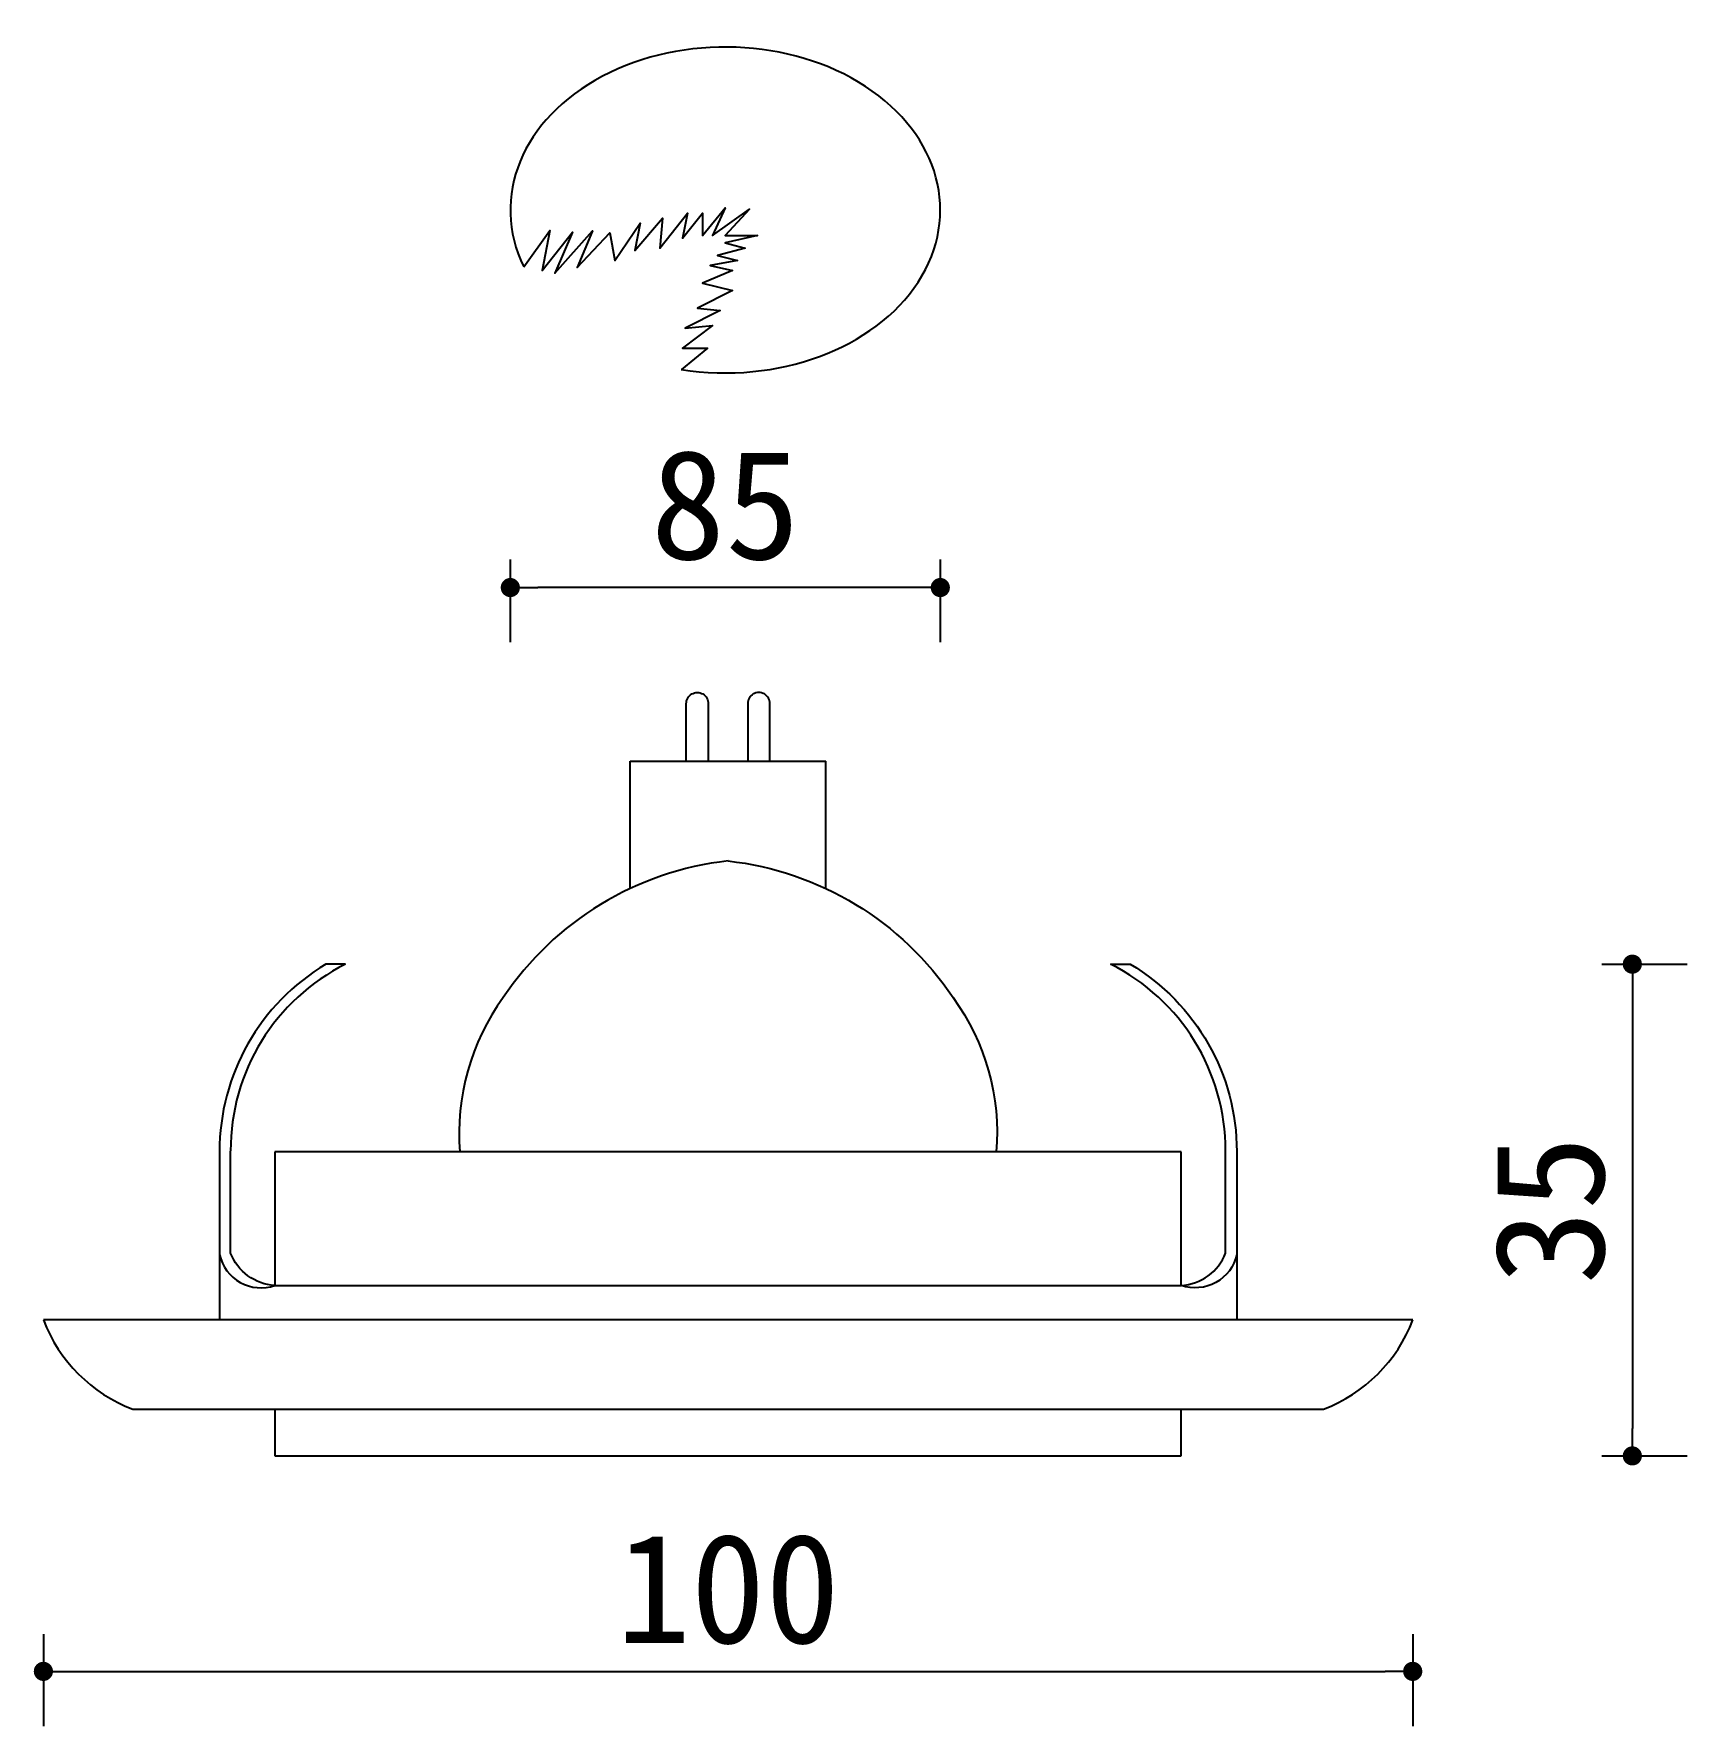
# Model space of a CAD drawing. Extents: x 397 to 517, y 782 to 906.
import ezdxf

# ---------------------------------------------------------------- set-up
doc = ezdxf.new("R2010")
doc.units = 0
doc.header["$MEASUREMENT"] = 0
doc.layers.get('0').update_dxf_attribs({"linetype": 'CONTINUOUS'})
doc.layers.get('DEFPOINTS').update_dxf_attribs({"linetype": 'CONTINUOUS'})
for name, color, linetype in [('3', 3, 'CONTINUOUS'), ('4', 4, 'CONTINUOUS'), ('DIM', 3, 'CONTINUOUS')]:
    doc.layers.add(name, color=color, linetype=linetype)
doc.styles.add('HZ', font='')
doc.styles.get('HZ').set_extended_font_data('仿宋_GB2312')
doc.dimstyles.get("Standard").update_dxf_attribs({"dimtxt": 0.18, "dimasz": 0.18, "dimexe": 0.18, "dimexo": 0.0625, "dimgap": 0.09, "dimtad": 0, "dimtih": 1, "dimtoh": 1, "dimdec": 4, "dimzin": 0, "dimtxsty": 'STANDARD', "dimcen": 0.09, "dimazin": 3, "dimtfac": 1, "dimtdec": 4, "dimtofl": 0, "dimtmove": 0, "dimatfit": 3, "dimtolj": 1, "dimtzin": 0})

# ---------------------------------------------------------------- blocks, each defined once
blk = doc.blocks.new('_DOT')
at = {"color": 0, "linetype": 'BYBLOCK'}
blk.add_line((-0.35, 0), (-1, 0), dxfattribs=at)
at = {"color": 0, "linetype": 'BYBLOCK', "const_width": 0.35}
blk.add_lwpolyline([(-0.175, 0, 1), (0.175, 0, 1)], format="xyb", close=True, dxfattribs=at)
blk = doc.blocks.new('*D4')
at = {"linetype": 'BYBLOCK'}
for p, q in [((397.21, 789.16), (397.21, 782.44)), ((497.21, 789.16), (497.21, 782.44)), ((399.21, 786.44), (495.21, 786.44))]:
    blk.add_line(p, q, dxfattribs=at)
at = {"layer": 'DEFPOINTS', "color": 0, "linetype": 'BYBLOCK'}
for p in [(397.21, 793.16), (497.21, 793.16), (497.21, 786.44)]:
    blk.add_point(p, dxfattribs=at)
at = {"linetype": 'BYBLOCK', "xscale": 2, "yscale": 2, "zscale": 2, "rotation": 180}
blk.add_blockref('_DOT', (397.21, 786.44), dxfattribs=at)
at = {"linetype": 'BYBLOCK', "xscale": 2, "yscale": 2, "zscale": 2}
blk.add_blockref('_DOT', (497.21, 786.44), dxfattribs=at)
at = {"color": 0, "linetype": 'BYBLOCK', "insert": (447.21, 792.44), "char_height": 8, "attachment_point": 5, "style": 'HZ'}
blk.add_mtext('\\A1;100', dxfattribs=at)
blk = doc.blocks.new('*D5')
at = {"linetype": 'BYBLOCK'}
for p, q in [((431.31, 867.67), (431.31, 861.61)), ((462.71, 867.67), (462.71, 861.61)), ((460.71, 865.61), (433.31, 865.61))]:
    blk.add_line(p, q, dxfattribs=at)
at = {"layer": 'DEFPOINTS', "color": 0, "linetype": 'BYBLOCK'}
for p in [(431.31, 871.67), (462.71, 871.67), (431.31, 865.61)]:
    blk.add_point(p, dxfattribs=at)
at = {"linetype": 'BYBLOCK', "xscale": 2, "yscale": 2, "zscale": 2, "rotation": 180}
blk.add_blockref('_DOT', (431.31, 865.61), dxfattribs=at)
at = {"linetype": 'BYBLOCK', "xscale": 2, "yscale": 2, "zscale": 2}
blk.add_blockref('_DOT', (462.71, 865.61), dxfattribs=at)
at = {"color": 0, "linetype": 'BYBLOCK', "insert": (447.01, 871.61), "char_height": 8, "attachment_point": 5, "style": 'HZ'}
blk.add_mtext('\\A1;85', dxfattribs=at)
blk = doc.blocks.new('*D6')
at = {"linetype": 'BYBLOCK'}
for p, q in [((511.03, 838.1), (517.25, 838.1)), ((513.25, 836.1), (513.25, 804.18)), ((511.03, 802.18), (517.25, 802.18))]:
    blk.add_line(p, q, dxfattribs=at)
at = {"layer": 'DEFPOINTS', "color": 0, "linetype": 'BYBLOCK'}
for p in [(507.03, 838.1), (507.03, 802.18), (513.25, 802.18)]:
    blk.add_point(p, dxfattribs=at)
at = {"linetype": 'BYBLOCK', "xscale": 2, "yscale": 2, "zscale": 2}
for p, rotation in [((513.25, 838.1), 90), ((513.25, 802.18), 270)]:
    blk.add_blockref('_DOT', p, dxfattribs=dict(at, rotation=rotation))
at = {"color": 0, "linetype": 'BYBLOCK', "insert": (507.25, 820.14), "char_height": 8, "attachment_point": 5, "rotation": 90, "style": 'HZ'}
blk.add_mtext('\\A1;35', dxfattribs=at)

msp = doc.modelspace()

# ---------------------------------------------------------------- linework, layer by layer
at = {"layer": '3'}
msp.add_lwpolyline([(432.3, 889.03), (434.19, 891.69), (433.64, 888.77), (435.84, 891.57), (434.56, 888.58), (437.3, 891.68), (436.2, 889), (438.58, 891.51), (438.95, 889.5), (440.78, 892.24), (440.41, 890.23), (442.42, 892.6), (442.24, 890.41), (444.25, 892.97), (443.89, 891.14), (445.35, 892.97), (445.35, 891.33), (447, 893.34), (446.08, 891.33), (448.77, 893.25), (448.77, 893.25), (447, 891.33), (449.37, 891.33), (447, 890.78), (448.46, 890.41), (446.45, 889.86), (447.91, 889.5), (445.9, 889.13), (447.54, 888.77), (445.35, 887.85), (447.54, 887.3), (444.98, 886.03), (446.63, 885.84), (444.07, 884.56), (446.08, 884.75), (443.89, 883.1), (445.72, 883.1), (443.8, 881.54)], dxfattribs=at)
msp.add_ellipse((447.01, 893.19), major_axis=(15.7, 0), ratio=0.758153, start_param=4.506112, end_param=9.781472, dxfattribs=at)
at = {"layer": '4'}
for p, q in [((440.07, 843.63), (440.07, 852.92)), ((440.07, 852.92), (454.36, 852.92)), ((454.36, 843.63), (454.36, 852.92)), ((414.12, 824.38), (414.12, 814.63)), ((480.31, 824.38), (414.12, 824.38)), ((480.31, 814.63), (480.31, 824.38)), ((410.07, 816.89), (410.07, 812.11)), ((484.36, 816.89), (484.36, 812.11)), ((414.12, 814.63), (480.31, 814.63)), ((497.21, 812.11), (397.21, 812.11)), ((403.73, 805.59), (490.69, 805.59)), ((414.12, 805.59), (414.12, 802.18)), ((480.31, 802.18), (480.31, 805.59)), ((414.12, 802.18), (480.31, 802.18))]:
    msp.add_line(p, q, dxfattribs=at)
for points in [[(444.16, 852.92), (444.16, 857.13, -1.012643), (445.77, 857.13), (445.77, 852.92)], [(450.26, 852.92), (450.26, 857.13, 1.012643), (448.65, 857.13), (448.65, 852.92)], [(447.21, 845.64, 0.22106), (430.79, 835.66, 0.179358), (427.63, 824.38)], [(447.21, 845.64, -0.22106), (463.64, 835.66, -0.179358), (466.8, 824.38)], [(419.28, 838.1), (417.84, 838.1, 0.264232), (410.07, 824.41), (410.07, 816.89, 0.448676), (414.12, 814.63, -0.297221), (410.88, 817), (410.88, 824.45)], [(475.15, 838.1), (476.58, 838.1, -0.264232), (484.36, 824.41), (484.36, 816.89, -0.448676), (480.31, 814.63, 0.297221), (483.54, 817), (483.54, 824.45)]]:
    msp.add_lwpolyline(points, format="xyb", dxfattribs=at)
for centre, radius, start, end in [((426.1, 824.5), 15.22, 116.6454, 180.1673), ((468.32, 824.5), 15.22, 359.8327, 63.3546), ((407.76, 816.14), 11.29, 200.8956, 249.1044), ((486.67, 816.14), 11.29, 290.8956, 339.1044)]:
    msp.add_arc(centre, radius, start, end, dxfattribs=at)

# ---------------------------------------------------------------- dimensions: what is measured, and where the dimension line sits
at = {"layer": '3'}
dim = msp.add_linear_dim(base=(513.25, 802.18), p1=(507.03, 838.1), p2=(507.03, 802.18), angle=90, text='35', dimstyle='STANDARD', override={"dimscale": 4, "dimtxt": 2, "dimasz": 0.5, "dimexe": 1, "dimexo": 1, "dimgap": 0.5, "dimtad": 1, "dimtih": 0, "dimtoh": 0, "dimdec": 0, "dimtxsty": 'HZ', "dimblk1": 'DOT', "dimblk2": 'DOT', "dimsah": 1, "dimcen": 0, "dimclrd": 256, "dimclre": 256, "dimtfac": 0.5, "dimtdec": 0, "dimtofl": 1}, dxfattribs=at)
dim.commit()
dim.dimension.update_dxf_attribs({"geometry": '*D6', "text_midpoint": (507.25, 820.14)})
dim = msp.add_linear_dim(base=(497.21, 786.44), p1=(397.21, 793.16), p2=(497.21, 793.16), text='100', dimstyle='STANDARD', override={"dimscale": 4, "dimtxt": 2, "dimasz": 0.5, "dimexe": 1, "dimexo": 1, "dimgap": 0.5, "dimtad": 1, "dimtih": 0, "dimtoh": 0, "dimdec": 0, "dimtxsty": 'HZ', "dimblk1": 'DOT', "dimblk2": 'DOT', "dimsah": 1, "dimcen": 0, "dimclrd": 256, "dimclre": 256, "dimtfac": 0.5, "dimtdec": 0, "dimtofl": 1}, dxfattribs=at)
dim.commit()
dim.dimension.update_dxf_attribs({"geometry": '*D4', "text_midpoint": (447.21, 792.44)})
at = {"layer": 'DIM'}
dim = msp.add_linear_dim(base=(431.31, 865.61), p1=(462.71, 871.67), p2=(431.31, 871.67), text='85', dimstyle='STANDARD', override={"dimscale": 4, "dimtxt": 2, "dimasz": 0.5, "dimexe": 1, "dimexo": 1, "dimgap": 0.5, "dimtad": 1, "dimtih": 0, "dimtoh": 0, "dimdec": 0, "dimtxsty": 'HZ', "dimblk1": 'DOT', "dimblk2": 'DOT', "dimsah": 1, "dimcen": 0, "dimclrd": 256, "dimclre": 256, "dimtfac": 0.5, "dimtdec": 0, "dimtofl": 1}, dxfattribs=at)
dim.commit()
dim.dimension.update_dxf_attribs({"geometry": '*D5', "text_midpoint": (447.01, 871.61)})

doc.saveas('drawing.dxf')
